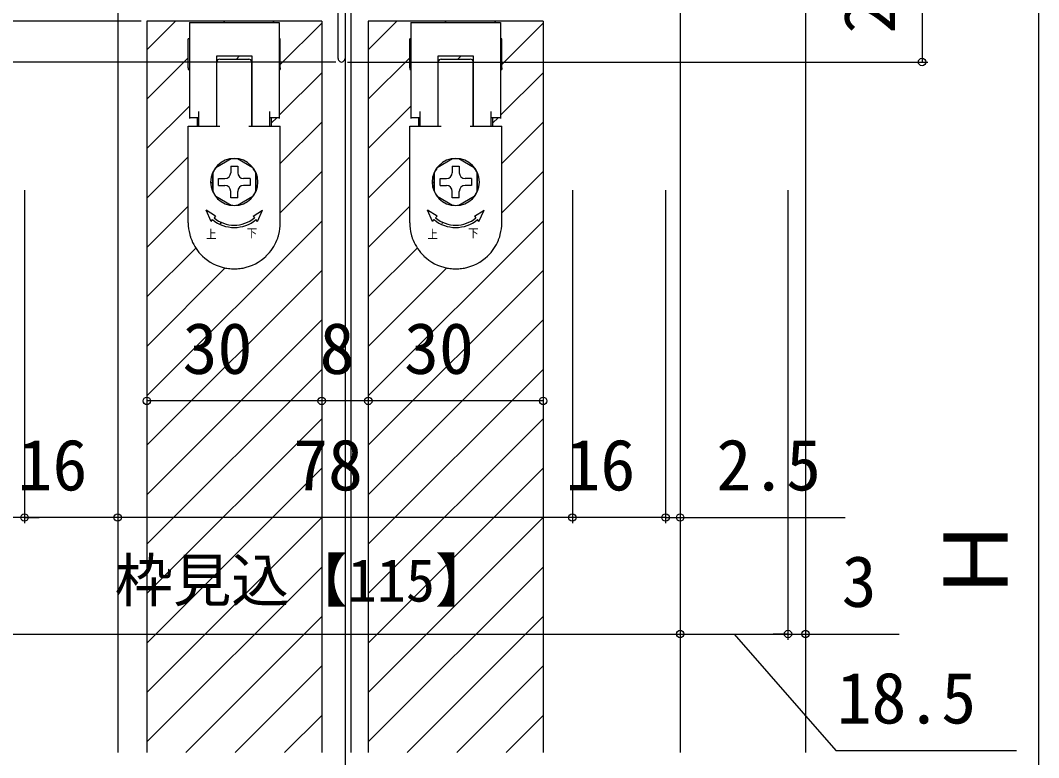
# Model space of a CAD drawing. Units: millimetres, scale not verified. Extents: x -525 to 525, y -783 to 779.
# Drawn here: x -401.7 to -227, y 323.2 to 449.8 of the extents above; entities that cross this region are included whole.
import ezdxf
from ezdxf.enums import TextEntityAlignment as Align

# ---------------------------------------------------------------- set-up
doc = ezdxf.new("R2010")
doc.units = ezdxf.units.MM
doc.header["$LTSCALE"] = 4
for name, color, linetype in [('0-3_YKK_11', 7, 'Continuous'), ('0-4_YKK_12', 2, 'Continuous'), ('0-5_YKK_13', 4, 'Continuous'), ('0-7_YKK_D', 6, 'Continuous')]:
    doc.layers.add(name, color=color, linetype=linetype)
doc.styles.add('ＭＳ ゴシック', font='')
doc.styles.get('ＭＳ ゴシック').set_extended_font_data('MS Gothic')

msp = doc.modelspace()

# ---------------------------------------------------------------- linework, layer by layer
at = {"layer": '0-3_YKK_11'}
msp.add_line((-346, 472.603), (-346, 443.203), dxfattribs=at)
msp.add_lwpolyline([(-347.2, 443.203), (-347.2, 465.803), (-350.5, 465.803), (-350.5, 460.803)], dxfattribs=at)
msp.add_arc((-346.6, 443.203), 0.6, 179.99999, 0.00001, dxfattribs=at)
at = {"layer": '0-4_YKK_12'}
for p, q in [((-346, 529.017), (-346, 166.313)), ((-267, 505.103), (-267, 324.103)), ((-288.5, 480.903), (-288.5, 324.103)), ((-345, 470.103), (-345, 324.103)), ((-385, 469.803), (-385, 324.103)), ((-350, 449.603), (-380, 449.603)), ((-380, 449.603), (-380, 324.103)), ((-380, 444.709), (-375.106, 449.603)), ((-366.82, 449.404), (-366.621, 449.603)), ((-358.335, 449.404), (-358.135, 449.603)), ((-357.1, 442.153), (-350, 449.253)), ((-350, 449.603), (-350, 324.103)), ((-312, 449.603), (-342, 449.603)), ((-342, 449.603), (-342, 324.103)), ((-342, 444.709), (-337.106, 449.603)), ((-328.82, 449.404), (-328.621, 449.603)), ((-320.335, 449.404), (-320.135, 449.603)), ((-319.1, 442.153), (-312, 449.253)), ((-312, 449.603), (-312, 324.103)), ((-380, 436.224), (-372.9, 443.324)), ((-364.635, 443.103), (-364.135, 443.603)), ((-342, 436.224), (-334.9, 443.324)), ((-326.635, 443.103), (-326.135, 443.603)), ((-357.3, 433.468), (-350, 440.768)), ((-319.3, 433.468), (-312, 440.768)), ((-368.05, 439.689), (-368, 439.739)), ((-330.05, 439.689), (-330, 439.739)), ((-362, 437.253), (-361.95, 437.303)), ((-324, 437.253), (-323.95, 437.303)), ((-380, 427.739), (-372.7, 435.039)), ((-342, 427.739), (-334.7, 435.039)), ((-358.675, 432.093), (-357.665, 433.103)), ((-357.1, 425.183), (-350, 432.283)), ((-320.675, 432.093), (-319.665, 433.103)), ((-319.1, 425.183), (-312, 432.283)), ((-380, 419.253), (-372.9, 426.353)), ((-342, 419.253), (-334.9, 426.353)), ((-364.771, 425.997), (-364.724, 426.044)), ((-326.771, 425.997), (-326.724, 426.044)), ((-357.1, 416.698), (-350, 423.798)), ((-319.1, 416.698), (-312, 423.798)), ((-369.041, 421.727), (-368.7, 422.068)), ((-361.3, 420.983), (-361.018, 421.265)), ((-331.041, 421.727), (-330.7, 422.068)), ((-323.3, 420.983), (-323.018, 421.265)), ((-380, 410.768), (-372.9, 417.868)), ((-364.261, 418.021), (-363.939, 418.343)), ((-342, 410.768), (-334.9, 417.868)), ((-326.261, 418.021), (-325.939, 418.343)), ((-380, 385.312), (-350, 415.312)), ((-367.408, 414.875), (-367.208, 415.075)), ((-342, 385.312), (-312, 415.312)), ((-329.408, 414.875), (-329.208, 415.075)), ((-380, 402.283), (-371.608, 410.674)), ((-342, 402.283), (-333.608, 410.674)), ((-380, 393.798), (-366.542, 407.255)), ((-342, 393.798), (-328.542, 407.255)), ((-380, 376.827), (-350, 406.827)), ((-342, 376.827), (-312, 406.827)), ((-380, 368.342), (-350, 398.342)), ((-342, 368.342), (-312, 398.342)), ((-380, 359.856), (-350, 389.856)), ((-342, 359.856), (-312, 389.856)), ((-380, 351.371), (-350, 381.371)), ((-342, 351.371), (-312, 381.371)), ((-380, 342.886), (-350, 372.886)), ((-342, 342.886), (-312, 372.886)), ((-380, 334.401), (-350, 364.401)), ((-342, 334.401), (-312, 364.401)), ((-380, 325.915), (-350, 355.915)), ((-342, 325.915), (-312, 355.915)), ((-373.327, 324.103), (-350, 347.43)), ((-335.327, 324.103), (-312, 347.43)), ((-364.841, 324.103), (-350, 338.945)), ((-326.841, 324.103), (-312, 338.945)), ((-356.356, 324.103), (-350, 330.459)), ((-318.356, 324.103), (-312, 330.459))]:
    msp.add_line(p, q, dxfattribs=at)
at = {"layer": '0-5_YKK_13'}
for p, q in [((-372.7, 449.404), (-357.3, 449.404)), ((-372.7, 449.404), (-372.7, 432.904)), ((-357.3, 449.404), (-357.3, 432.904)), ((-334.7, 449.404), (-319.3, 449.404)), ((-334.7, 449.404), (-334.7, 432.904)), ((-319.3, 449.404), (-319.3, 432.904)), ((-372.7, 446.603), (-372.9, 446.603)), ((-357.1, 443.211), (-357.1, 446.103)), ((-334.7, 446.603), (-334.9, 446.603)), ((-319.1, 443.211), (-319.1, 446.103)), ((-372.9, 442.765), (-372.9, 443.211)), ((-372.9, 441.592), (-372.9, 442.765)), ((-368.05, 443.603), (-368.05, 431.603)), ((-361.95, 443.603), (-368.05, 443.603)), ((-368, 442.103), (-368, 442.603)), ((-368, 441.603), (-368, 442.103)), ((-367.5, 443.103), (-362.5, 443.103)), ((-362, 442.103), (-362, 442.603)), ((-361.95, 431.603), (-361.95, 443.603)), ((-334.9, 442.765), (-334.9, 443.211)), ((-334.9, 441.592), (-334.9, 442.765)), ((-330.05, 443.603), (-330.05, 431.603)), ((-323.95, 443.603), (-330.05, 443.603)), ((-330, 442.103), (-330, 442.603)), ((-330, 441.603), (-330, 442.103)), ((-329.5, 443.103), (-324.5, 443.103)), ((-324, 442.103), (-324, 442.603)), ((-323.95, 431.603), (-323.95, 443.603)), ((-372.9, 441.592), (-372.9, 441.324)), ((-372.9, 441.324), (-372.9, 441.292)), ((-372.9, 441.292), (-372.7, 441.292)), ((-368.05, 441.292), (-368, 441.292)), ((-368, 441.324), (-368, 441.592)), ((-368, 441.292), (-368, 441.324)), ((-368, 440.307), (-368, 441.292)), ((-362, 441.592), (-362, 441.601)), ((-362, 440.307), (-362, 441.292)), ((-362, 441.292), (-361.95, 441.292)), ((-357.3, 441.292), (-357.1, 441.292)), ((-357.1, 441.592), (-357.1, 441.324)), ((-357.1, 441.324), (-357.1, 441.292)), ((-334.9, 441.592), (-334.9, 441.324)), ((-334.9, 441.324), (-334.9, 441.292)), ((-334.9, 441.292), (-334.7, 441.292)), ((-330.05, 441.292), (-330, 441.292)), ((-330, 441.324), (-330, 441.592)), ((-330, 441.292), (-330, 441.324)), ((-330, 440.307), (-330, 441.292)), ((-324, 441.592), (-324, 441.601)), ((-324, 440.307), (-324, 441.292)), ((-324, 441.292), (-323.95, 441.292)), ((-319.3, 441.292), (-319.1, 441.292)), ((-319.1, 441.592), (-319.1, 441.324)), ((-319.1, 441.324), (-319.1, 441.292)), ((-362, 438.061), (-362, 439.592)), ((-324, 438.061), (-324, 439.592)), ((-368, 437.603), (-368, 438.061)), ((-368, 437.568), (-368, 437.603)), ((-330, 437.603), (-330, 438.061)), ((-330, 437.568), (-330, 437.603)), ((-368, 434.103), (-368, 436.103)), ((-362, 434.103), (-362, 436.103)), ((-330, 434.103), (-330, 436.103)), ((-324, 434.103), (-324, 436.103)), ((-371.1, 431.603), (-371.1, 434.103)), ((-368, 433.02), (-368, 434.103)), ((-362, 433.02), (-362, 434.103)), ((-358.9, 431.603), (-358.9, 434.103)), ((-333.1, 431.603), (-333.1, 434.103)), ((-330, 433.02), (-330, 434.103)), ((-324, 433.02), (-324, 434.103)), ((-320.9, 431.603), (-320.9, 434.103)), ((-372.9, 431.603), (-371.1, 431.603)), ((-372.9, 427.303), (-372.9, 431.603)), ((-372.7, 433.103), (-371.1, 433.103)), ((-371.325, 431.603), (-371.325, 433.103)), ((-368, 432.603), (-368, 433.02)), ((-368, 431.603), (-367.5, 431.603)), ((-362.5, 431.603), (-362, 431.603)), ((-362, 432.603), (-362, 433.02)), ((-362, 432.103), (-362, 432.603)), ((-362, 431.603), (-362, 432.103)), ((-362, 431.603), (-361.95, 431.603)), ((-358.9, 433.103), (-357.3, 433.103)), ((-358.675, 433.103), (-358.675, 431.603)), ((-357.1, 427.303), (-357.1, 431.603)), ((-334.9, 431.603), (-333.1, 431.603)), ((-334.9, 427.303), (-334.9, 431.603)), ((-334.7, 433.103), (-333.1, 433.103)), ((-333.325, 431.603), (-333.325, 433.103)), ((-330, 432.603), (-330, 433.02)), ((-330, 431.603), (-329.5, 431.603)), ((-324.5, 431.603), (-324, 431.603)), ((-324, 432.603), (-324, 433.02)), ((-324, 432.103), (-324, 432.603)), ((-324, 431.603), (-324, 432.103)), ((-324, 431.603), (-323.95, 431.603)), ((-320.9, 433.103), (-319.3, 433.103)), ((-320.675, 433.103), (-320.675, 431.603)), ((-319.1, 427.303), (-319.1, 431.603)), ((-372.9, 426.303), (-372.9, 427.303)), ((-372.9, 425.429), (-372.9, 426.303)), ((-357.1, 426.303), (-357.1, 427.303)), ((-357.1, 425.429), (-357.1, 426.303)), ((-334.9, 426.303), (-334.9, 427.303)), ((-334.9, 425.429), (-334.9, 426.303)), ((-319.1, 426.303), (-319.1, 427.303)), ((-319.1, 425.429), (-319.1, 426.303)), ((-372.9, 424.965), (-372.9, 425.429)), ((-372.9, 424.803), (-372.9, 424.965)), ((-365.534, 425.968), (-368.166, 424.448)), ((-365.6, 424.703), (-364.4, 424.703)), ((-365.6, 424.703), (-365.6, 423.603)), ((-361.834, 424.448), (-364.466, 425.968)), ((-364.4, 424.703), (-364.4, 423.603)), ((-334.9, 424.965), (-334.9, 425.429)), ((-334.9, 424.803), (-334.9, 424.965)), ((-327.534, 425.968), (-330.166, 424.448)), ((-327.6, 424.703), (-326.4, 424.703)), ((-327.6, 424.703), (-327.6, 423.603)), ((-323.834, 424.448), (-326.466, 425.968)), ((-326.4, 424.703), (-326.4, 423.603)), ((-368.75, 423.533), (-368.75, 420.474)), ((-368.7, 423.523), (-368.7, 420.484)), ((-361.3, 420.484), (-361.3, 423.523)), ((-361.25, 420.474), (-361.25, 423.533)), ((-357.1, 422.303), (-357.1, 424.303)), ((-330.75, 423.533), (-330.75, 420.474)), ((-330.7, 423.523), (-330.7, 420.484)), ((-323.3, 420.484), (-323.3, 423.523)), ((-323.25, 420.474), (-323.25, 423.533)), ((-319.1, 422.303), (-319.1, 424.303)), ((-372.9, 421.803), (-372.9, 422.303)), ((-372.9, 420.803), (-372.9, 421.178)), ((-367.7, 421.403), (-367.7, 422.603)), ((-367.7, 422.603), (-366.6, 422.603)), ((-367.7, 421.403), (-366.6, 421.403)), ((-362.3, 422.603), (-363.4, 422.603)), ((-362.3, 421.403), (-363.4, 421.403)), ((-362.3, 422.603), (-362.3, 421.403)), ((-357.1, 421.803), (-357.1, 422.303)), ((-357.1, 420.803), (-357.1, 421.178)), ((-334.9, 421.803), (-334.9, 422.303)), ((-334.9, 420.803), (-334.9, 421.178)), ((-329.7, 421.403), (-329.7, 422.603)), ((-329.7, 422.603), (-328.6, 422.603)), ((-329.7, 421.403), (-328.6, 421.403)), ((-324.3, 422.603), (-325.4, 422.603)), ((-324.3, 421.403), (-325.4, 421.403)), ((-324.3, 422.603), (-324.3, 421.403)), ((-319.1, 421.803), (-319.1, 422.303)), ((-319.1, 420.803), (-319.1, 421.178)), ((-372.9, 420.747), (-372.9, 420.803)), ((-372.9, 420.468), (-372.9, 420.747)), ((-372.9, 420.447), (-372.9, 420.468)), ((-372.9, 420.303), (-372.9, 420.447)), ((-372.9, 419.803), (-372.9, 420.303)), ((-372.9, 419.303), (-372.9, 419.803)), ((-372.9, 415.003), (-372.9, 419.303)), ((-368.166, 419.559), (-365.534, 418.039)), ((-365.6, 419.303), (-365.6, 420.403)), ((-364.4, 419.303), (-365.6, 419.303)), ((-364.466, 418.039), (-361.834, 419.559)), ((-364.4, 419.303), (-364.4, 420.403)), ((-357.1, 420.747), (-357.1, 420.803)), ((-357.1, 420.468), (-357.1, 420.747)), ((-357.1, 420.447), (-357.1, 420.468)), ((-357.1, 420.303), (-357.1, 420.447)), ((-357.1, 419.803), (-357.1, 420.303)), ((-357.1, 419.303), (-357.1, 419.803)), ((-357.1, 415.003), (-357.1, 419.303)), ((-334.9, 420.747), (-334.9, 420.803)), ((-334.9, 420.468), (-334.9, 420.747)), ((-334.9, 420.447), (-334.9, 420.468)), ((-334.9, 420.303), (-334.9, 420.447)), ((-334.9, 419.803), (-334.9, 420.303)), ((-334.9, 419.303), (-334.9, 419.803)), ((-334.9, 415.003), (-334.9, 419.303)), ((-330.166, 419.559), (-327.534, 418.039)), ((-327.6, 419.303), (-327.6, 420.403)), ((-326.4, 419.303), (-327.6, 419.303)), ((-326.466, 418.039), (-323.834, 419.559)), ((-326.4, 419.303), (-326.4, 420.403)), ((-319.1, 420.747), (-319.1, 420.803)), ((-319.1, 420.468), (-319.1, 420.747)), ((-319.1, 420.447), (-319.1, 420.468)), ((-319.1, 420.303), (-319.1, 420.447)), ((-319.1, 419.803), (-319.1, 420.303)), ((-319.1, 419.303), (-319.1, 419.803)), ((-319.1, 415.003), (-319.1, 419.303)), ((-368.985, 415.254), (-369.85, 417.203)), ((-368.214, 416.173), (-369.85, 417.203)), ((-368.214, 416.173), (-368.471, 415.867)), ((-361.786, 416.173), (-360.15, 417.203)), ((-361.786, 416.173), (-361.529, 415.867)), ((-361.015, 415.254), (-360.15, 417.203)), ((-330.985, 415.254), (-331.85, 417.203)), ((-330.214, 416.173), (-331.85, 417.203)), ((-330.214, 416.173), (-330.471, 415.867)), ((-323.786, 416.173), (-322.15, 417.203)), ((-323.786, 416.173), (-323.529, 415.867)), ((-323.015, 415.254), (-322.15, 417.203)), ((-368.985, 415.254), (-368.728, 415.56)), ((-361.015, 415.254), (-361.272, 415.56)), ((-330.985, 415.254), (-330.728, 415.56)), ((-323.015, 415.254), (-323.272, 415.56))]:
    msp.add_line(p, q, dxfattribs=at)
for points in [[(-372.9, 443.211), (-372.9, 446.103), (-372.9, 446.603)], [(-357.1, 446.103), (-357.1, 446.603), (-357.3, 446.603)], [(-334.9, 443.211), (-334.9, 446.103), (-334.9, 446.603)], [(-319.1, 446.103), (-319.1, 446.603), (-319.3, 446.603)], [(-362, 441.601), (-362, 441.603), (-362, 442.103)], [(-357.1, 441.592), (-357.1, 442.765), (-357.1, 443.211)], [(-324, 441.601), (-324, 441.603), (-324, 442.103)], [(-319.1, 441.592), (-319.1, 442.765), (-319.1, 443.211)], [(-368, 441.592), (-368, 441.601), (-368, 441.603)], [(-368, 439.807), (-368, 440.164), (-368, 440.307)], [(-362, 441.292), (-362, 441.324), (-362, 441.592)], [(-362, 439.592), (-362, 439.807), (-362, 440.164), (-362, 440.307)], [(-330, 441.592), (-330, 441.601), (-330, 441.603)], [(-330, 439.807), (-330, 440.164), (-330, 440.307)], [(-324, 441.292), (-324, 441.324), (-324, 441.592)], [(-324, 439.592), (-324, 439.807), (-324, 440.164), (-324, 440.307)], [(-368, 438.061), (-368, 439.592), (-368, 439.807)], [(-330, 438.061), (-330, 439.592), (-330, 439.807)], [(-368, 436.103), (-368, 437.561), (-368, 437.568)], [(-362, 437.568), (-362, 437.603), (-362, 438.061)], [(-362, 436.103), (-362, 437.561), (-362, 437.568)], [(-330, 436.103), (-330, 437.561), (-330, 437.568)], [(-324, 437.568), (-324, 437.603), (-324, 438.061)], [(-324, 436.103), (-324, 437.561), (-324, 437.568)], [(-371.1, 431.603), (-368.05, 431.603), (-368, 431.603)], [(-368, 431.603), (-368, 432.103), (-368, 432.603)], [(-361.95, 431.603), (-358.9, 431.603), (-357.1, 431.603)], [(-333.1, 431.603), (-330.05, 431.603), (-330, 431.603)], [(-330, 431.603), (-330, 432.103), (-330, 432.603)], [(-323.95, 431.603), (-320.9, 431.603), (-319.1, 431.603)], [(-372.9, 422.303), (-372.9, 424.303), (-372.9, 424.803)], [(-357.1, 424.303), (-357.1, 424.803), (-357.1, 424.965), (-357.1, 425.429)], [(-334.9, 422.303), (-334.9, 424.303), (-334.9, 424.803)], [(-319.1, 424.303), (-319.1, 424.803), (-319.1, 424.965), (-319.1, 425.429)], [(-372.9, 421.178), (-372.9, 421.642), (-372.9, 421.803)], [(-357.1, 421.178), (-357.1, 421.642), (-357.1, 421.803)], [(-334.9, 421.178), (-334.9, 421.642), (-334.9, 421.803)], [(-319.1, 421.178), (-319.1, 421.642), (-319.1, 421.803)]]:
    msp.add_lwpolyline(points, dxfattribs=at)
for centre, radius, start, end in [((-367.5, 442.603), 0.5, 90, 180), ((-362.5, 442.603), 0.5, 0, 90), ((-329.5, 442.603), 0.5, 90, 180), ((-324.5, 442.603), 0.5, 0, 90), ((-365, 422.003), 4.05, 0, 180), ((-365, 422.003), 4.05, 136.2623, 157.80839), ((-365, 422.003), 4, 82.33165, 97.66835), ((-327, 422.003), 4.05, 0, 180), ((-327, 422.003), 4.05, 136.2623, 157.80839), ((-327, 422.003), 4, 82.33165, 97.66835), ((-365, 422.003), 4, 142.33165, 157.66835), ((-366.6, 423.603), 1, 270, 0), ((-363.4, 423.603), 1, 180, 270), ((-365, 422.003), 4, 22.33165, 37.82349), ((-327, 422.003), 4, 142.33165, 157.66835), ((-328.6, 423.603), 1, 270, 0), ((-325.4, 423.603), 1, 180, 270), ((-327, 422.003), 4, 22.33165, 37.82349), ((-365, 422.003), 4.05, 180, 0), ((-366.6, 420.403), 1, 0, 90), ((-363.4, 420.403), 1, 90, 180), ((-327, 422.003), 4.05, 180, 0), ((-328.6, 420.403), 1, 0, 90), ((-325.4, 420.403), 1, 90, 180), ((-365, 422.003), 4, 202.33165, 217.82349), ((-365, 422.003), 4, 322.17651, 337.66835), ((-327, 422.003), 4, 202.33165, 217.82349), ((-327, 422.003), 4, 322.17651, 337.66835), ((-365, 422.003), 4, 262.17651, 277.82349), ((-327, 422.003), 4, 262.17651, 277.82349), ((-365, 420.003), 5.4, 230, 310), ((-327, 420.003), 5.4, 230, 310), ((-365, 415.003), 7.9, 180, 194.66485), ((-365, 420.003), 5.8, 230, 310), ((-365, 415.003), 7.9, 345.33515, 0), ((-327, 415.003), 7.9, 180, 194.66485), ((-327, 420.003), 5.8, 230, 310), ((-327, 415.003), 7.9, 345.33515, 0), ((-365, 415.003), 7.9, 194.66485, 198.44872), ((-365, 415.003), 7.9, 198.44872, 202.318), ((-365, 415.003), 7.9, 337.682, 341.55128), ((-365, 415.003), 7.9, 341.55128, 345.33515), ((-327, 415.003), 7.9, 194.66485, 198.44872), ((-327, 415.003), 7.9, 198.44872, 202.318), ((-327, 415.003), 7.9, 337.682, 341.55128), ((-327, 415.003), 7.9, 341.55128, 345.33515), ((-365, 415.003), 7.9, 202.318, 225.86911), ((-365, 415.003), 7.9, 314.13089, 337.682), ((-327, 415.003), 7.9, 202.318, 225.86911), ((-327, 415.003), 7.9, 314.13089, 337.682), ((-365, 415.003), 7.9, 225.86911, 226.18003), ((-365, 415.003), 7.9, 226.18003, 259.0546), ((-365, 415.003), 7.9, 280.9454, 313.81997), ((-365, 415.003), 7.9, 313.81997, 314.13089), ((-327, 415.003), 7.9, 225.86911, 226.18003), ((-327, 415.003), 7.9, 226.18003, 259.0546), ((-327, 415.003), 7.9, 280.9454, 313.81997), ((-327, 415.003), 7.9, 313.81997, 314.13089), ((-365, 415.003), 7.9, 259.0546, 262.72786), ((-365, 415.003), 7.9, 262.72786, 270), ((-365, 415.003), 7.9, 270, 277.27214), ((-365, 415.003), 7.9, 277.27214, 280.9454), ((-327, 415.003), 7.9, 259.0546, 262.72786), ((-327, 415.003), 7.9, 262.72786, 270), ((-327, 415.003), 7.9, 270, 277.27214), ((-327, 415.003), 7.9, 277.27214, 280.9454)]:
    msp.add_arc(centre, radius, start, end, dxfattribs=at)
at = {"layer": '0-7_YKK_D'}
for p, q in [((-227, 483.103), (-227, 204.103)), ((-247, 469.603), (-247, 442.603)), ((-381, 449.603), (-466, 449.603)), ((-381, 449.603), (-466, 449.603)), ((-381, 449.603), (-446, 449.603)), ((-347.6, 442.603), (-446, 442.603)), ((-345.6, 442.603), (-246, 442.603)), ((-380, 424.303), (-380, 383.431)), ((-350, 424.303), (-350, 383.431)), ((-350, 424.303), (-350, 383.431)), ((-342, 424.303), (-342, 383.431)), ((-342, 424.303), (-342, 383.431)), ((-312, 424.303), (-312, 383.431)), ((-401, 420.603), (-401, 363.431)), ((-385, 420.603), (-385, 363.431)), ((-385, 420.603), (-385, 363.431)), ((-307, 420.603), (-307, 363.431)), ((-291, 420.603), (-291, 363.431)), ((-291, 420.603), (-291, 363.431)), ((-288.5, 420.603), (-288.5, 343.431)), ((-270, 420.603), (-270, 343.431)), ((-270, 420.603), (-270, 343.431)), ((-267, 420.603), (-267, 343.431)), ((-350, 384.431), (-380, 384.431)), ((-342, 384.431), (-350, 384.431)), ((-312, 384.431), (-342, 384.431)), ((-401, 364.431), (-403.5, 364.431)), ((-401, 364.431), (-398.45, 364.431)), ((-385, 364.431), (-401, 364.431)), ((-307, 364.431), (-385, 364.431)), ((-291, 364.431), (-307, 364.431)), ((-291, 364.431), (-293.55, 364.431)), ((-291, 364.431), (-288.5, 364.431)), ((-288.5, 364.431), (-260.173, 364.431)), ((-403.5, 344.431), (-288.5, 344.431)), ((-288.5, 344.431), (-270, 344.431)), ((-270, 344.431), (-272.55, 344.431)), ((-270, 344.431), (-267, 344.431)), ((-267, 344.431), (-250.945, 344.431))]:
    msp.add_line(p, q, dxfattribs=at)
msp.add_lwpolyline([(-279.25, 344.431), (-261.811, 324.431), (-230.811, 324.431)], dxfattribs=at)
for centre in [(-247, 442.603), (-380, 384.431), (-350, 384.431), (-350, 384.431), (-342, 384.431), (-342, 384.431), (-312, 384.431), (-401, 364.431), (-401, 364.431), (-385, 364.431), (-385, 364.431), (-307, 364.431), (-307, 364.431), (-291, 364.431), (-291, 364.431), (-288.5, 364.431), (-288.5, 344.431), (-288.5, 344.431), (-270, 344.431), (-270, 344.431), (-267, 344.431)]:
    msp.add_circle(centre, 0.637, dxfattribs=at)

# ---------------------------------------------------------------- texts
at = {"layer": '0-5_YKK_13', "style": 'ＭＳ ゴシック', "width": 0.9}
for s, p in [('上', (-369.853, 411.861)), ('下', (-362.873, 412.043)), ('上', (-331.853, 411.861)), ('下', (-324.873, 412.043))]:
    msp.add_text(s, height=1.466, dxfattribs=at).set_placement(p, align=Align.BOTTOM_LEFT)
at = {"layer": '0-7_YKK_D', "style": 'ＭＳ ゴシック'}
for s, height, p in [('27', 8.798, (-249, 447.478)), ('Ｈ', 11, (-229, 349.712))]:
    msp.add_text(s, height=height, rotation=90, dxfattribs=at).set_placement(p, align=Align.BOTTOM_LEFT)
for s, height, p in [('30', 8.798, (-373.864, 386.431)), ('8', 8.798, (-350.364, 386.431)), ('30', 8.798, (-335.864, 386.431)), ('16', 8.798, (-402.17, 366.431)), ('78', 8.798, (-354.898, 366.431)), ('16', 8.798, (-308.17, 366.431)), ('2.5', 8.798, (-282.286, 366.431)), ('枠見込【115】', 7.331, (-385.517, 347.794)), ('3', 8.798, (-260.786, 346.431)), ('18.5', 8.798, (-261.652, 326.431))]:
    msp.add_text(s, height=height, dxfattribs=at).set_placement(p, align=Align.BOTTOM_LEFT)

doc.saveas('drawing.dxf')
